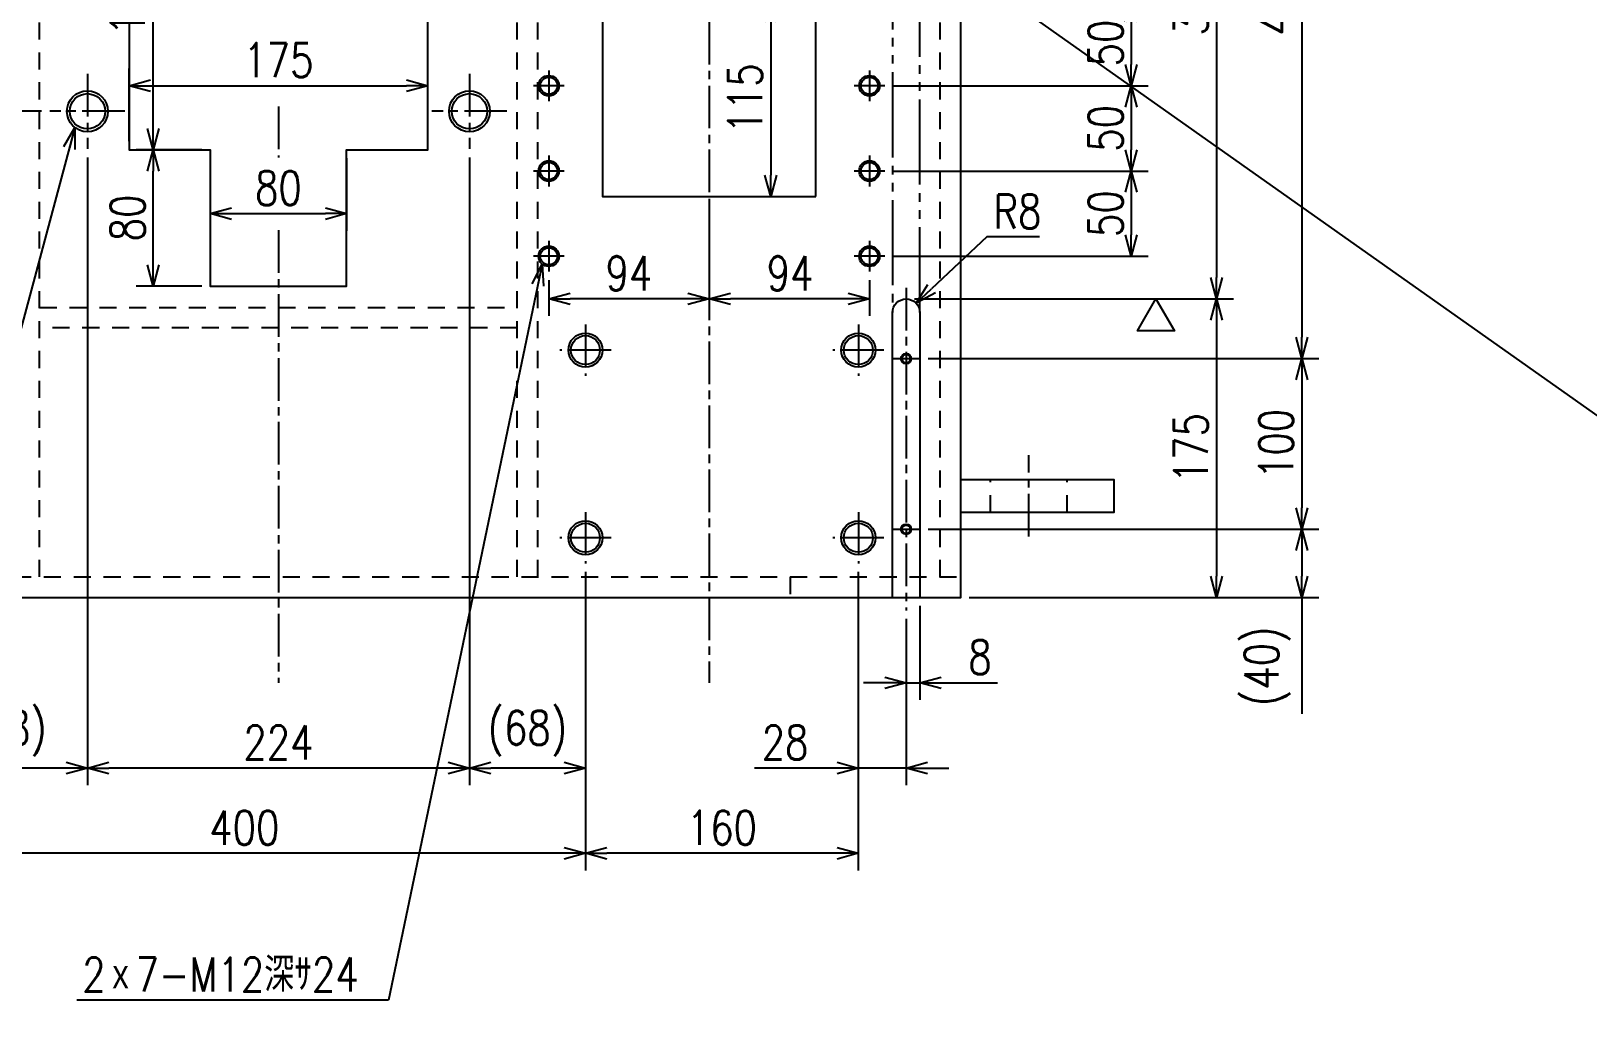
# Model space of a CAD drawing. Extents: x 0 to 4205, y 0 to 5940.
# Drawn here: x 732 to 1644, y 4416 to 5000 of the extents above; entities that cross this region are included whole.
import ezdxf

# ---------------------------------------------------------------- set-up
doc = ezdxf.new("R2010")
doc.units = 0
doc.header["$LTSCALE"] = 5
for name, pattern in [('GEN3A', [3.5, 2, -1.5]), ('GEN4A', [15, 10, -1, 1, -1, 1, -1]), ('GEN7A', [7.5, 5, -0.75, 1, -0.75])]:
    doc.linetypes.add(name, pattern=pattern)
doc.layers.get('0').update_dxf_attribs({"linetype": 'CONTINUOUS'})
doc.layers.get('DEFPOINTS').update_dxf_attribs({"linetype": 'CONTINUOUS'})
for name, color, linetype in [('2', 5, 'CONTINUOUS'), ('3A', 6, 'GEN3A'), ('4', 3, 'CONTINUOUS'), ('4A', 3, 'GEN4A'), ('5', 3, 'CONTINUOUS'), ('7A', 4, 'GEN7A'), ('8', 1, 'CONTINUOUS')]:
    doc.layers.add(name, color=color, linetype=linetype)
doc.styles.get("Standard").update_dxf_attribs({"font": 'romans.shx', "width": 0.8, "bigfont": 'extfont.shx'})
doc.dimstyles.new('GEN-ISO', dxfattribs={"dimscale": 5, "dimtxt": 4, "dimasz": 2.5, "dimexe": 2, "dimexo": 1, "dimgap": 1, "dimtad": 3, "dimdec": 3, "dimrnd": 0.001, "dimdsep": 46, "dimtxsty": 'Standard', "dimblk": 'OPEN30', "dimcen": 0, "dimclrt": 52, "dimadec": 0, "dimazin": 0, "dimtp": 0.1, "dimtm": 0.1, "dimtfac": 0.6, "dimtdec": 3, "dimtmove": 2, "dimatfit": 3, "dimldrblk": 'OPEN30', "dimfxl": 1, "dimarcsym": 0})
doc.dimstyles.new('GEN-ISO$4', dxfattribs={"dimscale": 5, "dimtxt": 4, "dimasz": 2.5, "dimexe": 2, "dimexo": 1, "dimgap": 1, "dimtad": 1, "dimtoh": 1, "dimdec": 3, "dimrnd": 0.001, "dimdsep": 46, "dimtxsty": 'Standard', "dimblk": 'OPEN30', "dimcen": 0, "dimclrt": 52, "dimadec": 0, "dimazin": 0, "dimtp": 0.1, "dimtm": 0.1, "dimtfac": 0.6, "dimtdec": 3, "dimtofl": 0, "dimtmove": 0, "dimatfit": 2, "dimldrblk": 'OPEN30', "dimfxl": 1, "dimarcsym": 0})

# ---------------------------------------------------------------- blocks, each defined once
blk = doc.blocks.new('_Open30')
at = {"color": 0, "linetype": 'ByBlock', "lineweight": -2}
for p, q in [((-1, 0.268), (0, 0)), ((0, 0), (-1, -0.268)), ((0, 0), (-1, 0))]:
    blk.add_line(p, q, dxfattribs=at)
blk = doc.blocks.new('*D297')
at = {"layer": '5', "color": 0, "lineweight": -2, "transparency": 16777216}
for p, q in [((831.57, 4930.65), (793.14, 4930.65)), ((803.14, 4863.15), (803.14, 4918.15)), ((831.57, 4850.65), (793.14, 4850.65))]:
    blk.add_line(p, q, dxfattribs=at)
at = {"layer": 'DEFPOINTS', "color": 0, "transparency": 16777216}
for p in [(803.14, 4930.65), (836.57, 4930.65), (836.57, 4850.65)]:
    blk.add_point(p, dxfattribs=at)
at = {"layer": '5', "color": 0, "lineweight": -2, "transparency": 16777216, "xscale": 12.5, "yscale": 12.5, "zscale": 12.5}
for p, rotation in [((803.14, 4930.65), 90), ((803.14, 4850.65), 270)]:
    blk.add_blockref('_Open30', p, dxfattribs=dict(at, rotation=rotation))
at = {"layer": '5', "color": 52, "transparency": 16777216, "insert": (788.14, 4890.65), "char_height": 20, "attachment_point": 5, "rotation": 90}
blk.add_mtext('80', dxfattribs=at)
blk = doc.blocks.new('*D298')
at = {"layer": '5', "color": 0, "lineweight": -2, "transparency": 16777216}
for p, q in [((831.57, 5105.65), (793.14, 5105.65)), ((803.14, 4943.15), (803.14, 5093.15))]:
    blk.add_line(p, q, dxfattribs=at)
at = {"layer": 'DEFPOINTS', "color": 0, "transparency": 16777216}
for p in [(803.14, 5105.65), (836.57, 5105.65), (836.57, 4930.65)]:
    blk.add_point(p, dxfattribs=at)
at = {"layer": '5', "color": 0, "lineweight": -2, "transparency": 16777216, "xscale": 12.5, "yscale": 12.5, "zscale": 12.5}
for p, rotation in [((803.14, 5105.65), 90), ((803.14, 4930.65), 270)]:
    blk.add_blockref('_Open30', p, dxfattribs=dict(at, rotation=rotation))
at = {"layer": '5', "color": 52, "transparency": 16777216, "insert": (788.14, 5018.15), "char_height": 20, "attachment_point": 5, "rotation": 90}
blk.add_mtext('175', dxfattribs=at)
blk = doc.blocks.new('*D300')
at = {"layer": '5', "color": 0, "lineweight": -2, "transparency": 16777216}
for p, q in [((836.57, 4925.65), (836.57, 4883.15)), ((916.57, 4925.65), (916.57, 4883.15)), ((849.07, 4893.15), (904.07, 4893.15))]:
    blk.add_line(p, q, dxfattribs=at)
at = {"layer": 'DEFPOINTS', "color": 0, "transparency": 16777216}
for p in [(836.57, 4930.65), (916.57, 4930.65), (916.57, 4893.15)]:
    blk.add_point(p, dxfattribs=at)
at = {"layer": '5', "color": 0, "lineweight": -2, "transparency": 16777216, "xscale": 12.5, "yscale": 12.5, "zscale": 12.5, "rotation": 180}
blk.add_blockref('_Open30', (836.57, 4893.15), dxfattribs=at)
at = {"layer": '5', "color": 0, "lineweight": -2, "transparency": 16777216, "xscale": 12.5, "yscale": 12.5, "zscale": 12.5}
blk.add_blockref('_Open30', (916.57, 4893.15), dxfattribs=at)
at = {"layer": '5', "color": 52, "transparency": 16777216, "insert": (876.57, 4908.15), "char_height": 20, "attachment_point": 5}
blk.add_mtext('80', dxfattribs=at)
blk = doc.blocks.new('*D301')
at = {"layer": '5', "color": 0, "lineweight": -2, "transparency": 16777216}
for p, q in [((789.07, 4935.65), (789.07, 4978.15)), ((964.07, 4935.65), (964.07, 4978.15)), ((801.57, 4968.15), (951.57, 4968.15))]:
    blk.add_line(p, q, dxfattribs=at)
at = {"layer": 'DEFPOINTS', "color": 0, "transparency": 16777216}
for p in [(964.07, 4968.15), (789.07, 4930.65), (964.07, 4930.65)]:
    blk.add_point(p, dxfattribs=at)
at = {"layer": '5', "color": 0, "lineweight": -2, "transparency": 16777216, "xscale": 12.5, "yscale": 12.5, "zscale": 12.5, "rotation": 180}
blk.add_blockref('_Open30', (789.07, 4968.15), dxfattribs=at)
at = {"layer": '5', "color": 0, "lineweight": -2, "transparency": 16777216, "xscale": 12.5, "yscale": 12.5, "zscale": 12.5}
blk.add_blockref('_Open30', (964.07, 4968.15), dxfattribs=at)
at = {"layer": '5', "color": 52, "transparency": 16777216, "insert": (876.57, 4983.15), "char_height": 20, "attachment_point": 5}
blk.add_mtext('175', dxfattribs=at)
blk = doc.blocks.new('*D302')
at = {"layer": '5', "color": 0, "lineweight": -2, "transparency": 16777216}
for p, q in [((764.57, 4926.15), (764.57, 4558.15)), ((988.57, 4926.15), (988.57, 4558.15)), ((976.07, 4568.15), (777.07, 4568.15))]:
    blk.add_line(p, q, dxfattribs=at)
at = {"layer": 'DEFPOINTS', "color": 0, "transparency": 16777216}
for p in [(764.57, 4931.15), (988.57, 4931.15), (764.57, 4568.15)]:
    blk.add_point(p, dxfattribs=at)
at = {"layer": '5', "color": 0, "lineweight": -2, "transparency": 16777216, "xscale": 12.5, "yscale": 12.5, "zscale": 12.5, "rotation": 180}
blk.add_blockref('_Open30', (764.57, 4568.15), dxfattribs=at)
at = {"layer": '5', "color": 0, "lineweight": -2, "transparency": 16777216, "xscale": 12.5, "yscale": 12.5, "zscale": 12.5}
blk.add_blockref('_Open30', (988.57, 4568.15), dxfattribs=at)
at = {"layer": '5', "color": 52, "transparency": 16777216, "insert": (876.57, 4583.15), "char_height": 20, "attachment_point": 5}
blk.add_mtext('224', dxfattribs=at)
blk = doc.blocks.new('*D220')
at = {"layer": '5', "color": 0, "lineweight": -2, "transparency": 16777216}
for p, q in [((1165.19, 5005.65), (1165.19, 4915.65)), ((1166.76, 4903.15), (1175.19, 4903.15))]:
    blk.add_line(p, q, dxfattribs=at)
at = {"layer": 'DEFPOINTS', "color": 0, "transparency": 16777216}
for p in [(1165.19, 5018.15), (1161.76, 4903.15), (1165.19, 4903.15)]:
    blk.add_point(p, dxfattribs=at)
at = {"layer": '5', "color": 0, "lineweight": -2, "transparency": 16777216, "xscale": 12.5, "yscale": 12.5, "zscale": 12.5}
for p, rotation in [((1165.19, 5018.15), 90), ((1165.19, 4903.15), 270)]:
    blk.add_blockref('_Open30', p, dxfattribs=dict(at, rotation=rotation))
at = {"layer": '5', "color": 52, "transparency": 16777216, "insert": (1150.19, 4960.65), "char_height": 20, "attachment_point": 5, "rotation": 90}
blk.add_mtext('115', dxfattribs=at)
blk = doc.blocks.new('*D221')
at = {"layer": '5', "color": 0, "lineweight": -2, "transparency": 16777216}
for p, q in [((1129.07, 4898.15), (1129.07, 4833.15)), ((1223.07, 4854.15), (1223.07, 4833.15)), ((1210.57, 4843.15), (1141.57, 4843.15))]:
    blk.add_line(p, q, dxfattribs=at)
at = {"layer": 'DEFPOINTS', "color": 0, "transparency": 16777216}
for p in [(1129.07, 4903.15), (1223.07, 4859.15), (1129.07, 4843.15)]:
    blk.add_point(p, dxfattribs=at)
at = {"layer": '5', "color": 0, "lineweight": -2, "transparency": 16777216, "xscale": 12.5, "yscale": 12.5, "zscale": 12.5, "rotation": 180}
blk.add_blockref('_Open30', (1129.07, 4843.15), dxfattribs=at)
at = {"layer": '5', "color": 0, "lineweight": -2, "transparency": 16777216, "xscale": 12.5, "yscale": 12.5, "zscale": 12.5}
blk.add_blockref('_Open30', (1223.07, 4843.15), dxfattribs=at)
at = {"layer": '5', "color": 52, "transparency": 16777216, "insert": (1176.57, 4858.15), "char_height": 20, "attachment_point": 5}
blk.add_mtext('94', dxfattribs=at)
blk = doc.blocks.new('*D222')
at = {"layer": '5', "color": 0, "lineweight": -2, "transparency": 16777216}
for p, q in [((1035.07, 4854.15), (1035.07, 4833.15)), ((1116.57, 4843.15), (1047.57, 4843.15))]:
    blk.add_line(p, q, dxfattribs=at)
at = {"layer": 'DEFPOINTS', "color": 0, "transparency": 16777216}
for p in [(1129.07, 4903.15), (1035.07, 4859.15), (1035.07, 4843.15)]:
    blk.add_point(p, dxfattribs=at)
at = {"layer": '5', "color": 0, "lineweight": -2, "transparency": 16777216, "xscale": 12.5, "yscale": 12.5, "zscale": 12.5, "rotation": 180}
blk.add_blockref('_Open30', (1035.07, 4843.15), dxfattribs=at)
at = {"layer": '5', "color": 0, "lineweight": -2, "transparency": 16777216, "xscale": 12.5, "yscale": 12.5, "zscale": 12.5}
blk.add_blockref('_Open30', (1129.07, 4843.15), dxfattribs=at)
at = {"layer": '5', "color": 52, "transparency": 16777216, "insert": (1082.07, 4858.15), "char_height": 20, "attachment_point": 5}
blk.add_mtext('94', dxfattribs=at)
blk = doc.blocks.new('*D233')
at = {"layer": '5', "color": 0, "lineweight": -2, "transparency": 16777216}
for p, q in [((1244.57, 4655.58), (1244.57, 4608.15)), ((1252.57, 4663.15), (1252.57, 4608.15)), ((1232.07, 4618.15), (1219.57, 4618.15)), ((1244.57, 4618.15), (1252.57, 4618.15)), ((1265.07, 4618.15), (1298.24, 4618.15))]:
    blk.add_line(p, q, dxfattribs=at)
at = {"layer": 'DEFPOINTS', "color": 0, "transparency": 16777216}
for p in [(1252.57, 4668.15), (1244.57, 4660.58), (1252.57, 4618.15)]:
    blk.add_point(p, dxfattribs=at)
at = {"layer": '5', "color": 0, "lineweight": -2, "transparency": 16777216, "xscale": 12.5, "yscale": 12.5, "zscale": 12.5}
blk.add_blockref('_Open30', (1244.57, 4618.15), dxfattribs=at)
at = {"layer": '5', "color": 0, "lineweight": -2, "transparency": 16777216, "xscale": 12.5, "yscale": 12.5, "zscale": 12.5, "rotation": 180}
blk.add_blockref('_Open30', (1252.57, 4618.15), dxfattribs=at)
at = {"layer": '5', "color": 52, "transparency": 16777216, "insert": (1287.91, 4633.15), "char_height": 20, "attachment_point": 5}
blk.add_mtext('8', dxfattribs=at)
blk = doc.blocks.new('*D234')
at = {"layer": '5', "color": 0, "lineweight": -2, "transparency": 16777216}
for p, q in [((1216.57, 4683.15), (1216.57, 4558.15)), ((1244.57, 4655.58), (1244.57, 4558.15)), ((1204.07, 4568.15), (1155.67, 4568.15)), ((1244.57, 4568.15), (1216.57, 4568.15)), ((1257.07, 4568.15), (1269.57, 4568.15))]:
    blk.add_line(p, q, dxfattribs=at)
at = {"layer": 'DEFPOINTS', "color": 0, "transparency": 16777216}
for p in [(1216.57, 4688.15), (1244.57, 4660.58), (1216.57, 4568.15)]:
    blk.add_point(p, dxfattribs=at)
at = {"layer": '5', "color": 0, "lineweight": -2, "transparency": 16777216, "xscale": 12.5, "yscale": 12.5, "zscale": 12.5}
blk.add_blockref('_Open30', (1216.57, 4568.15), dxfattribs=at)
at = {"layer": '5', "color": 0, "lineweight": -2, "transparency": 16777216, "xscale": 12.5, "yscale": 12.5, "zscale": 12.5, "rotation": 180}
blk.add_blockref('_Open30', (1244.57, 4568.15), dxfattribs=at)
at = {"layer": '5', "color": 52, "transparency": 16777216, "insert": (1173.62, 4583.15), "char_height": 20, "attachment_point": 5}
blk.add_mtext('28', dxfattribs=at)
blk = doc.blocks.new('*D235')
at = {"layer": '5', "color": 0, "lineweight": -2, "transparency": 16777216}
for p, q in [((1056.57, 4683.15), (1056.57, 4508.15)), ((1216.57, 4683.15), (1216.57, 4508.15)), ((1204.07, 4518.15), (1069.07, 4518.15))]:
    blk.add_line(p, q, dxfattribs=at)
at = {"layer": 'DEFPOINTS', "color": 0, "transparency": 16777216}
for p in [(1056.57, 4688.15), (1216.57, 4688.15), (1056.57, 4518.15)]:
    blk.add_point(p, dxfattribs=at)
at = {"layer": '5', "color": 0, "lineweight": -2, "transparency": 16777216, "xscale": 12.5, "yscale": 12.5, "zscale": 12.5, "rotation": 180}
blk.add_blockref('_Open30', (1056.57, 4518.15), dxfattribs=at)
at = {"layer": '5', "color": 0, "lineweight": -2, "transparency": 16777216, "xscale": 12.5, "yscale": 12.5, "zscale": 12.5}
blk.add_blockref('_Open30', (1216.57, 4518.15), dxfattribs=at)
at = {"layer": '5', "color": 52, "transparency": 16777216, "insert": (1136.57, 4533.15), "char_height": 20, "attachment_point": 5}
blk.add_mtext('160', dxfattribs=at)
blk = doc.blocks.new('*D236')
at = {"layer": '5', "color": 0, "lineweight": -2, "transparency": 16777216}
for p, q in [((656.57, 4683.15), (656.57, 4508.15)), ((1044.07, 4518.15), (669.07, 4518.15))]:
    blk.add_line(p, q, dxfattribs=at)
at = {"layer": 'DEFPOINTS', "color": 0, "transparency": 16777216}
for p in [(656.57, 4688.15), (1056.57, 4688.15), (656.57, 4518.15)]:
    blk.add_point(p, dxfattribs=at)
at = {"layer": '5', "color": 0, "lineweight": -2, "transparency": 16777216, "xscale": 12.5, "yscale": 12.5, "zscale": 12.5, "rotation": 180}
blk.add_blockref('_Open30', (656.57, 4518.15), dxfattribs=at)
at = {"layer": '5', "color": 0, "lineweight": -2, "transparency": 16777216, "xscale": 12.5, "yscale": 12.5, "zscale": 12.5}
blk.add_blockref('_Open30', (1056.57, 4518.15), dxfattribs=at)
at = {"layer": '5', "color": 52, "transparency": 16777216, "insert": (856.57, 4533.15), "char_height": 20, "attachment_point": 5}
blk.add_mtext('400', dxfattribs=at)
blk = doc.blocks.new('*D251')
at = {"layer": '5', "color": 0, "lineweight": -2, "transparency": 16777216}
for p, q in [((1376.57, 5005.65), (1376.57, 4980.65)), ((1237.07, 4968.15), (1386.57, 4968.15))]:
    blk.add_line(p, q, dxfattribs=at)
at = {"layer": 'DEFPOINTS', "color": 0, "transparency": 16777216}
for p in [(1301.57, 5018.15), (1232.07, 4968.15), (1376.57, 4968.15)]:
    blk.add_point(p, dxfattribs=at)
at = {"layer": '5', "color": 0, "lineweight": -2, "transparency": 16777216, "xscale": 12.5, "yscale": 12.5, "zscale": 12.5}
for p, rotation in [((1376.57, 5018.15), 90), ((1376.57, 4968.15), 270)]:
    blk.add_blockref('_Open30', p, dxfattribs=dict(at, rotation=rotation))
at = {"layer": '5', "color": 52, "transparency": 16777216, "insert": (1361.57, 4993.15), "char_height": 20, "attachment_point": 5, "rotation": 90}
blk.add_mtext('50', dxfattribs=at)
blk = doc.blocks.new('*D252')
at = {"layer": '5', "color": 0, "lineweight": -2, "transparency": 16777216}
for p, q in [((1376.57, 4955.65), (1376.57, 4930.65)), ((1237.07, 4918.15), (1386.57, 4918.15))]:
    blk.add_line(p, q, dxfattribs=at)
at = {"layer": 'DEFPOINTS', "color": 0, "transparency": 16777216}
for p in [(1232.07, 4968.15), (1232.07, 4918.15), (1376.57, 4918.15)]:
    blk.add_point(p, dxfattribs=at)
at = {"layer": '5', "color": 0, "lineweight": -2, "transparency": 16777216, "xscale": 12.5, "yscale": 12.5, "zscale": 12.5}
for p, rotation in [((1376.57, 4968.15), 90), ((1376.57, 4918.15), 270)]:
    blk.add_blockref('_Open30', p, dxfattribs=dict(at, rotation=rotation))
at = {"layer": '5', "color": 52, "transparency": 16777216, "insert": (1361.57, 4943.15), "char_height": 20, "attachment_point": 5, "rotation": 90}
blk.add_mtext('50', dxfattribs=at)
blk = doc.blocks.new('*D253')
at = {"layer": '5', "color": 0, "lineweight": -2, "transparency": 16777216}
for p, q in [((1376.57, 4905.65), (1376.57, 4880.65)), ((1237.07, 4868.15), (1386.57, 4868.15))]:
    blk.add_line(p, q, dxfattribs=at)
at = {"layer": 'DEFPOINTS', "color": 0, "transparency": 16777216}
for p in [(1232.07, 4918.15), (1232.07, 4868.15), (1376.57, 4868.15)]:
    blk.add_point(p, dxfattribs=at)
at = {"layer": '5', "color": 0, "lineweight": -2, "transparency": 16777216, "xscale": 12.5, "yscale": 12.5, "zscale": 12.5}
for p, rotation in [((1376.57, 4918.15), 90), ((1376.57, 4868.15), 270)]:
    blk.add_blockref('_Open30', p, dxfattribs=dict(at, rotation=rotation))
at = {"layer": '5', "color": 52, "transparency": 16777216, "insert": (1361.57, 4893.15), "char_height": 20, "attachment_point": 5, "rotation": 90}
blk.add_mtext('50', dxfattribs=at)
blk = doc.blocks.new('*D184')
at = {"layer": '5', "color": 0, "lineweight": -2, "transparency": 16777216}
for p, q in [((1426.57, 5180.65), (1426.57, 4855.65)), ((1249.57, 4843.15), (1436.57, 4843.15))]:
    blk.add_line(p, q, dxfattribs=at)
at = {"layer": 'DEFPOINTS', "color": 0, "transparency": 16777216}
for p in [(1244.57, 5193.15), (1244.57, 4843.15), (1426.57, 4843.15)]:
    blk.add_point(p, dxfattribs=at)
at = {"layer": '5', "color": 0, "lineweight": -2, "transparency": 16777216, "xscale": 12.5, "yscale": 12.5, "zscale": 12.5}
for p, rotation in [((1426.57, 5193.15), 90), ((1426.57, 4843.15), 270)]:
    blk.add_blockref('_Open30', p, dxfattribs=dict(at, rotation=rotation))
at = {"layer": '5', "color": 52, "transparency": 16777216, "insert": (1411.57, 5018.15), "char_height": 20, "attachment_point": 5, "rotation": 90}
blk.add_mtext('350', dxfattribs=at)
blk = doc.blocks.new('*D185')
at = {"layer": '5', "color": 0, "lineweight": -2, "transparency": 16777216}
for p, q in [((1426.57, 4830.65), (1426.57, 4680.65)), ((1281.57, 4668.15), (1436.57, 4668.15))]:
    blk.add_line(p, q, dxfattribs=at)
at = {"layer": 'DEFPOINTS', "color": 0, "transparency": 16777216}
for p in [(1244.57, 4843.15), (1276.57, 4668.15), (1426.57, 4668.15)]:
    blk.add_point(p, dxfattribs=at)
at = {"layer": '5', "color": 0, "lineweight": -2, "transparency": 16777216, "xscale": 12.5, "yscale": 12.5, "zscale": 12.5}
for p, rotation in [((1426.57, 4843.15), 90), ((1426.57, 4668.15), 270)]:
    blk.add_blockref('_Open30', p, dxfattribs=dict(at, rotation=rotation))
at = {"layer": '5', "color": 52, "transparency": 16777216, "insert": (1411.57, 4755.65), "char_height": 20, "attachment_point": 5, "rotation": 90}
blk.add_mtext('175', dxfattribs=at)
blk = doc.blocks.new('*D187')
at = {"layer": '5', "color": 0, "lineweight": -2, "transparency": 16777216}
for p, q in [((1476.57, 4795.65), (1476.57, 4720.65)), ((1257.57, 4708.15), (1486.57, 4708.15))]:
    blk.add_line(p, q, dxfattribs=at)
at = {"layer": 'DEFPOINTS', "color": 0, "transparency": 16777216}
for p in [(1252.57, 4808.15), (1252.57, 4708.15), (1476.57, 4708.15)]:
    blk.add_point(p, dxfattribs=at)
at = {"layer": '5', "color": 0, "lineweight": -2, "transparency": 16777216, "xscale": 12.5, "yscale": 12.5, "zscale": 12.5}
for p, rotation in [((1476.57, 4808.15), 90), ((1476.57, 4708.15), 270)]:
    blk.add_blockref('_Open30', p, dxfattribs=dict(at, rotation=rotation))
at = {"layer": '5', "color": 52, "transparency": 16777216, "insert": (1461.57, 4758.15), "char_height": 20, "attachment_point": 5, "rotation": 90}
blk.add_mtext('100', dxfattribs=at)
blk = doc.blocks.new('*D188')
at = {"layer": '5', "color": 0, "lineweight": -2, "transparency": 16777216}
for p, q in [((1257.57, 5228.15), (1486.57, 5228.15)), ((1476.57, 5215.65), (1476.57, 4820.65)), ((1257.57, 4808.15), (1486.57, 4808.15))]:
    blk.add_line(p, q, dxfattribs=at)
at = {"layer": 'DEFPOINTS', "color": 0, "transparency": 16777216}
for p in [(1252.57, 5228.15), (1252.57, 4808.15), (1476.57, 4808.15)]:
    blk.add_point(p, dxfattribs=at)
at = {"layer": '5', "color": 0, "lineweight": -2, "transparency": 16777216, "xscale": 12.5, "yscale": 12.5, "zscale": 12.5}
for p, rotation in [((1476.57, 5228.15), 90), ((1476.57, 4808.15), 270)]:
    blk.add_blockref('_Open30', p, dxfattribs=dict(at, rotation=rotation))
at = {"layer": '5', "color": 52, "transparency": 16777216, "insert": (1461.57, 5018.15), "char_height": 20, "attachment_point": 5, "rotation": 90}
blk.add_mtext('420', dxfattribs=at)
blk = doc.blocks.new('*D192')
at = {"layer": '5', "color": 0, "lineweight": -2, "transparency": 16777216}
for p, q in [((1291.95, 4879.46), (1259.55, 4849.15)), ((1322.85, 4879.46), (1291.95, 4879.46))]:
    blk.add_line(p, q, dxfattribs=at)
at = {"layer": 'DEFPOINTS', "color": 0, "transparency": 16777216}
for p in [(1250.42, 4840.61), (1244.57, 4835.15)]:
    blk.add_point(p, dxfattribs=at)
at = {"layer": '5', "color": 0, "lineweight": -2, "transparency": 16777216, "xscale": 12.5, "yscale": 12.5, "zscale": 12.5, "rotation": 223.0896927667163}
blk.add_blockref('_Open30', (1250.42, 4840.61), dxfattribs=at)
at = {"layer": '5', "color": 52, "transparency": 16777216, "insert": (1309.9, 4894.46), "char_height": 20, "attachment_point": 5}
blk.add_mtext('R8', dxfattribs=at)
blk = doc.blocks.new('*D193')
at = {"layer": '5', "color": 0, "lineweight": -2, "transparency": 16777216}
for p, q in [((737.57, 5083.15), (391.57, 5083.15)), ((401.57, 5070.65), (401.57, 4965.65)), ((737.57, 4953.15), (391.57, 4953.15))]:
    blk.add_line(p, q, dxfattribs=at)
at = {"layer": 'DEFPOINTS', "color": 0, "transparency": 16777216}
for p in [(742.57, 5083.15), (401.57, 4953.15), (742.57, 4953.15)]:
    blk.add_point(p, dxfattribs=at)
at = {"layer": '5', "color": 0, "lineweight": -2, "transparency": 16777216, "xscale": 12.5, "yscale": 12.5, "zscale": 12.5}
for p, rotation in [((401.57, 5083.15), 90), ((401.57, 4953.15), 270)]:
    blk.add_blockref('_Open30', p, dxfattribs=dict(at, rotation=rotation))
at = {"layer": '5', "color": 52, "transparency": 16777216, "insert": (386.57, 4993.15), "char_height": 20, "attachment_point": 5, "rotation": 90}
blk.add_mtext('130', dxfattribs=at)
blk = doc.blocks.new('*D259')
at = {"layer": '5', "color": 0, "lineweight": -2, "transparency": 16777216}
for p, q in [((1257.57, 4708.15), (1486.57, 4708.15)), ((1476.57, 4695.65), (1476.57, 4680.65)), ((1281.57, 4668.15), (1486.57, 4668.15)), ((1476.57, 4668.15), (1476.57, 4599.94))]:
    blk.add_line(p, q, dxfattribs=at)
at = {"layer": 'DEFPOINTS', "color": 0, "transparency": 16777216}
for p in [(1252.57, 4708.15), (1276.57, 4668.15), (1476.57, 4668.15)]:
    blk.add_point(p, dxfattribs=at)
at = {"layer": '5', "color": 0, "lineweight": -2, "transparency": 16777216, "xscale": 12.5, "yscale": 12.5, "zscale": 12.5}
for p, rotation in [((1476.57, 4708.15), 90), ((1476.57, 4668.15), 270)]:
    blk.add_blockref('_Open30', p, dxfattribs=dict(at, rotation=rotation))
at = {"layer": '5', "color": 52, "transparency": 16777216, "insert": (1456.34, 4627.79), "char_height": 20, "attachment_point": 5, "rotation": 90}
blk.add_mtext('(40)', dxfattribs=at)
blk = doc.blocks.new('*D261')
at = {"layer": '5', "color": 0, "lineweight": -2, "transparency": 16777216}
for p, q in [((988.57, 4926.15), (988.57, 4558.15)), ((1056.57, 4683.15), (1056.57, 4558.15)), ((1044.07, 4568.15), (1001.07, 4568.15))]:
    blk.add_line(p, q, dxfattribs=at)
at = {"layer": 'DEFPOINTS', "color": 0, "transparency": 16777216}
for p in [(988.57, 4931.15), (1056.57, 4688.15), (988.57, 4568.15)]:
    blk.add_point(p, dxfattribs=at)
at = {"layer": '5', "color": 0, "lineweight": -2, "transparency": 16777216, "xscale": 12.5, "yscale": 12.5, "zscale": 12.5, "rotation": 180}
blk.add_blockref('_Open30', (988.57, 4568.15), dxfattribs=at)
at = {"layer": '5', "color": 0, "lineweight": -2, "transparency": 16777216, "xscale": 12.5, "yscale": 12.5, "zscale": 12.5}
blk.add_blockref('_Open30', (1056.57, 4568.15), dxfattribs=at)
at = {"layer": '5', "color": 52, "transparency": 16777216, "insert": (1022.57, 4588.39), "char_height": 20, "attachment_point": 5}
blk.add_mtext('(68)', dxfattribs=at)
blk = doc.blocks.new('*D262')
at = {"layer": '5', "color": 0, "lineweight": -2, "transparency": 16777216}
for p, q in [((764.57, 4926.15), (764.57, 4558.15)), ((656.57, 4683.15), (656.57, 4558.15)), ((752.07, 4568.15), (669.07, 4568.15))]:
    blk.add_line(p, q, dxfattribs=at)
at = {"layer": 'DEFPOINTS', "color": 0, "transparency": 16777216}
for p in [(764.57, 4931.15), (656.57, 4688.15), (656.57, 4568.15)]:
    blk.add_point(p, dxfattribs=at)
at = {"layer": '5', "color": 0, "lineweight": -2, "transparency": 16777216, "xscale": 12.5, "yscale": 12.5, "zscale": 12.5, "rotation": 180}
blk.add_blockref('_Open30', (656.57, 4568.15), dxfattribs=at)
at = {"layer": '5', "color": 0, "lineweight": -2, "transparency": 16777216, "xscale": 12.5, "yscale": 12.5, "zscale": 12.5}
blk.add_blockref('_Open30', (764.57, 4568.15), dxfattribs=at)
at = {"layer": '5', "color": 52, "transparency": 16777216, "insert": (710.57, 4588.39), "char_height": 20, "attachment_point": 5}
blk.add_mtext('(108)', dxfattribs=at)

msp = doc.modelspace()

# ---------------------------------------------------------------- linework, layer by layer
at = {"layer": '2'}
for points in [[(476.5746, 4668.1495), (1276.5746, 4668.1495), (1276.5746, 5368.1495), (476.5746, 5368.1495)], [(1191.5746, 4903.1495), (1191.5746, 5203.1495), (1159.0746, 5203.1495), (1159.0746, 5253.1495), (1099.0746, 5253.1495), (1099.0746, 5203.1495), (1066.5746, 5203.1495), (1066.5746, 4903.1495)], [(916.5746, 5185.6495), (836.5746, 5185.6495), (836.5746, 5105.6495), (789.0746, 5105.6495), (789.0746, 4930.6495), (836.5746, 4930.6495), (836.5746, 4850.6495), (916.5746, 4850.6495), (916.5746, 4930.6495), (964.0746, 4930.6495), (964.0746, 5105.6495), (916.5746, 5105.6495)]]:
    msp.add_lwpolyline(points, close=True, dxfattribs=at)
msp.add_lwpolyline([(1236.5746, 4668.1495), (1236.5746, 4835.1495, -1), (1252.5746, 4835.1495), (1252.5746, 4668.1495)], format="xyb", dxfattribs=at)
msp.add_lwpolyline([(1276.5746, 4718.1495), (1366.5746, 4718.1495), (1366.5746, 4737.1495), (1276.5746, 4737.1495)], dxfattribs=at)
for centre, radius in [((1035.0746, 4968.1495), 5), ((1223.0746, 4968.1495), 5), ((764.5746, 4953.1495), 10.35), ((988.5746, 4953.1495), 10.35), ((1035.0746, 4918.1495), 5), ((1223.0746, 4918.1495), 5), ((1035.0746, 4868.1495), 5), ((1223.0746, 4868.1495), 5), ((1056.5746, 4813.1495), 8.5), ((1216.5746, 4813.1495), 8.5), ((1244.5746, 4808.1495), 2.45), ((1056.5746, 4703.1495), 8.5), ((1216.5746, 4703.1495), 8.5), ((1244.5746, 4708.1495), 2.45)]:
    msp.add_circle(centre, radius, dxfattribs=at)
at = {"layer": '3A'}
for p, q in [((1016.5746, 4680.1495), (1016.5746, 5356.1495)), ((1028.5746, 4680.1495), (1028.5746, 5356.1495)), ((1264.5746, 4680.1495), (1264.5746, 5356.1495)), ((736.5746, 4680.1495), (736.5746, 5299.2741)), ((736.5746, 4838.1495), (1016.5746, 4838.1495)), ((1016.5746, 4826.1495), (736.5746, 4826.1495)), ((1294.0746, 4718.1495), (1294.0746, 4737.1495)), ((1339.0746, 4718.1495), (1339.0746, 4737.1495)), ((476.5746, 4680.1495), (1276.5746, 4680.1495)), ((1176.5746, 4680.1495), (1176.5746, 4668.1495))]:
    msp.add_line(p, q, dxfattribs=at)
at = {"layer": '4'}
for centre, radius in [((1035.0746, 4968.1495), 6), ((1223.0746, 4968.1495), 6), ((764.5746, 4953.1495), 12), ((988.5746, 4953.1495), 12), ((1035.0746, 4918.1495), 6), ((1223.0746, 4918.1495), 6), ((1035.0746, 4868.1495), 6), ((1223.0746, 4868.1495), 6), ((1056.5746, 4813.1495), 10), ((1216.5746, 4813.1495), 10), ((1244.5746, 4808.1495), 3), ((1056.5746, 4703.1495), 10), ((1216.5746, 4703.1495), 10), ((1244.5746, 4708.1495), 3)]:
    msp.add_circle(centre, radius, dxfattribs=at)
at = {"layer": '4A'}
for p, q in [((1236.5746, 5201.1495), (1236.5746, 4835.1495)), ((1252.5746, 4835.1495), (1252.5746, 5201.1495))]:
    msp.add_line(p, q, dxfattribs=at)
at = {"layer": '7A'}
for p, q in [((1129.0746, 5080.6744), (1129.0746, 4618.1495)), ((764.5746, 4975.1495), (764.5746, 4931.1495)), ((988.5746, 4975.1495), (988.5746, 4931.1495)), ((1035.0746, 4977.1495), (1035.0746, 4959.1495)), ((1223.0746, 4977.1495), (1223.0746, 4959.1495)), ((1044.0746, 4968.1495), (1026.0746, 4968.1495)), ((1232.0746, 4968.1495), (1214.0746, 4968.1495)), ((786.5746, 4953.1495), (742.5746, 4953.1495)), ((876.5746, 4955.9112), (876.5746, 4926.0387)), ((1010.5746, 4953.1495), (966.5746, 4953.1495)), ((1035.0746, 4927.1495), (1035.0746, 4909.1495)), ((1223.0746, 4927.1495), (1223.0746, 4909.1495)), ((1044.0746, 4918.1495), (1026.0746, 4918.1495)), ((1232.0746, 4918.1495), (1214.0746, 4918.1495)), ((876.5746, 4883.5084), (876.5746, 4618.1495)), ((1035.0746, 4877.1495), (1035.0746, 4859.1495)), ((1223.0746, 4877.1495), (1223.0746, 4859.1495)), ((1044.0746, 4868.1495), (1026.0746, 4868.1495)), ((1232.0746, 4868.1495), (1214.0746, 4868.1495)), ((1244.5746, 4849.6815), (1244.5746, 4660.5846)), ((1056.5746, 4828.1495), (1056.5746, 4798.1495)), ((1216.5746, 4828.1495), (1216.5746, 4798.1495)), ((1071.5746, 4813.1495), (1041.5746, 4813.1495)), ((1231.5746, 4813.1495), (1201.5746, 4813.1495)), ((1236.5746, 4808.1495), (1252.5746, 4808.1495)), ((1316.5746, 4703.8645), (1316.5746, 4751.6051)), ((1056.5746, 4718.1495), (1056.5746, 4688.1495)), ((1216.5746, 4718.1495), (1216.5746, 4688.1495)), ((1071.5746, 4703.1495), (1041.5746, 4703.1495)), ((1231.5746, 4703.1495), (1201.5746, 4703.1495)), ((1236.5746, 4708.1495), (1252.5746, 4708.1495))]:
    msp.add_line(p, q, dxfattribs=at)
at = {"layer": '8'}
msp.add_line((0, 5940), (4205, 2970), dxfattribs=at)
msp.add_lwpolyline([(1391.0304, 4843.1495), (1401.8554, 4824.3995), (1380.2054, 4824.3995), (1391.0304, 4843.1495)], close=True, dxfattribs=at)

# ---------------------------------------------------------------- texts
at = {"layer": '5', "color": 52, "insert": (923.6641, 4447.0763), "char_height": 20, "attachment_point": 6}
msp.add_mtext('2ｘ7-M12深ｻ24', dxfattribs=at)

# ---------------------------------------------------------------- dimensions: what is measured, and where the dimension line sits
at = {"layer": '5'}
for base, p1, p2, override, picture, middle in [((1476.5746, 4808.1495), (1252.5746, 5228.1495), (1252.5746, 4808.1495), {"dimtp": 0.05, "dimtm": 0.05, "dimtmove": 0}, '*D188', (1461.5746, 5018.1495)), ((1426.5746, 4843.1495), (1244.5746, 5193.1495), (1244.5746, 4843.1495), {"dimse1": 1, "dimtp": 0.05, "dimtm": 0.05, "dimtmove": 1}, '*D184', (1411.5746, 5018.1495)), ((803.1352, 5105.6495), (836.5746, 4930.6495), (836.5746, 5105.6495), {"dimse1": 1, "dimtp": 0.05, "dimtm": 0.05, "dimtmove": 1}, '*D298', (788.1352, 5018.1495)), ((1165.1897, 4903.1495), (1165.1897, 5018.1495), (1161.764, 4903.1495), {"dimse1": 1, "dimtp": 0.05, "dimtm": 0.05, "dimtmove": 1}, '*D220', (1150.1897, 4960.6495)), ((1376.5746, 4968.1495), (1301.5746, 5018.1495), (1232.0746, 4968.1495), {"dimse1": 1, "dimtp": 0.05, "dimtm": 0.05, "dimtmove": 1}, '*D251', (1361.5746, 4993.1495)), ((1376.5746, 4918.1495), (1232.0746, 4968.1495), (1232.0746, 4918.1495), {"dimse1": 1, "dimtp": 0.05, "dimtm": 0.05, "dimtmove": 1}, '*D252', (1361.5746, 4943.1495)), ((803.1352, 4930.6495), (836.5746, 4850.6495), (836.5746, 4930.6495), {"dimtp": 0.05, "dimtm": 0.05, "dimtmove": 0}, '*D297', (788.1352, 4890.6495)), ((1376.5746, 4868.1495), (1232.0746, 4918.1495), (1232.0746, 4868.1495), {"dimse1": 1, "dimtp": 0.05, "dimtm": 0.05, "dimtmove": 1}, '*D253', (1361.5746, 4893.1495)), ((1426.5746, 4668.1495), (1244.5746, 4843.1495), (1276.5746, 4668.1495), {"dimse1": 1, "dimtp": 0.05, "dimtm": 0.05, "dimtmove": 1}, '*D185', (1411.5746, 4755.6495)), ((1476.5746, 4708.1495), (1252.5746, 4808.1495), (1252.5746, 4708.1495), {"dimse1": 1, "dimtp": 0.05, "dimtm": 0.05, "dimtmove": 1}, '*D187', (1461.5746, 4758.1495)), ((1476.5746, 4668.1495), (1252.5746, 4708.1495), (1276.5746, 4668.1495), {"dimpost": '(<>)', "dimtp": 0.027, "dimtm": 0, "dimtmove": 0}, '*D259', (1456.3365, 4627.7923))]:
    dim = msp.add_linear_dim(base=base, p1=p1, p2=p2, angle=90, dimstyle='GEN-ISO', override=override, dxfattribs=at)
    dim.commit()
    dim.dimension.update_dxf_attribs({"geometry": picture, "text_midpoint": middle})
dim = msp.add_linear_dim(base=(401.5746, 4953.1495), p1=(742.5746, 5083.1495), p2=(742.5746, 4953.1495), angle=90, dimstyle='GEN-ISO', override={"dimtad": 1, "dimtoh": 1, "dimtp": 0.05, "dimtm": 0.05, "dimtofl": 0, "dimtmove": 0}, dxfattribs=at)
dim.commit()
dim.dimension.update_dxf_attribs({"geometry": '*D193', "text_midpoint": (401.5746, 4993.1495), "dimtype": 160})
for base, p1, p2, override, picture, middle in [((964.0746, 4968.1495), (789.0746, 4930.6495), (964.0746, 4930.6495), {"dimtp": 0.05, "dimtm": 0.05, "dimtmove": 0}, '*D301', (876.5746, 4983.1495)), ((656.5746, 4568.1495), (764.5746, 4931.1495), (656.5746, 4688.1495), {"dimpost": '(<>)', "dimtp": 0.027, "dimtm": 0, "dimtmove": 0}, '*D262', (710.5746, 4588.3876)), ((764.5746, 4568.1495), (988.5746, 4931.1495), (764.5746, 4931.1495), {"dimtp": 0.05, "dimtm": 0.05, "dimtmove": 0}, '*D302', (876.5746, 4583.1495)), ((916.5746, 4893.1495), (836.5746, 4930.6495), (916.5746, 4930.6495), {"dimtp": 0.05, "dimtm": 0.05, "dimtmove": 0}, '*D300', (876.5746, 4908.1495)), ((988.5746, 4568.1495), (1056.5746, 4688.1495), (988.5746, 4931.1495), {"dimpost": '(<>)', "dimtp": 0.027, "dimtm": 0, "dimtmove": 0}, '*D261', (1022.5746, 4588.3876)), ((1035.0746, 4843.1495), (1129.0746, 4903.1495), (1035.0746, 4859.1495), {"dimse1": 1, "dimtp": 0.05, "dimtm": 0.05, "dimtmove": 1}, '*D222', (1082.0746, 4858.1495)), ((656.5746, 4518.1495), (1056.5746, 4688.1495), (656.5746, 4688.1495), {"dimse1": 1, "dimtp": 0.05, "dimtm": 0.05, "dimtmove": 1}, '*D236', (856.5746, 4533.1495)), ((1056.5746, 4518.1495), (1216.5746, 4688.1495), (1056.5746, 4688.1495), {"dimtp": 0.05, "dimtm": 0.05, "dimtmove": 0}, '*D235', (1136.5746, 4533.1495)), ((1216.5746, 4568.1495), (1244.5746, 4660.5846), (1216.5746, 4688.1495), {"dimtp": 0.05, "dimtm": 0.05, "dimtmove": 0}, '*D234', (1173.6222, 4583.1495)), ((1252.5746, 4618.1495), (1244.5746, 4660.5846), (1252.5746, 4668.1495), {"dimtp": 0.05, "dimtm": 0.05, "dimtmove": 0}, '*D233', (1287.908, 4633.1495))]:
    dim = msp.add_linear_dim(base=base, p1=p1, p2=p2, dimstyle='GEN-ISO', override=override, dxfattribs=at)
    dim.commit()
    dim.dimension.update_dxf_attribs({"geometry": picture, "text_midpoint": middle})
dim = msp.add_linear_dim(base=(1129.0746, 4843.1495), p1=(1223.0746, 4859.1495), p2=(1129.0746, 4903.1495), dimstyle='GEN-ISO', override={"dimtp": 0.05, "dimtm": 0.05, "dimtmove": 0}, dxfattribs=at)
dim.commit()
dim.dimension.update_dxf_attribs({"geometry": '*D221', "text_midpoint": (1176.5746, 4843.1495), "dimtype": 160})
dim = msp.add_radius_dim(center=(1244.5746, 4835.1495), mpoint=(1250.4169, 4840.6146), dimstyle='GEN-ISO$4', override={"dimtp": 0.05, "dimtm": 0.05, "dimatfit": 3}, dxfattribs=at)
dim.commit()
dim.dimension.update_dxf_attribs({"geometry": '*D192', "text_midpoint": (1309.9002, 4879.4645), "dimtype": 164})

# ---------------------------------------------------------------- leaders
at = {"layer": '5', "annotation_type": 0, "has_hookline": 1, "hookline_direction": 1}
for points, text_width in [([(757.2539, 4943.6413), (619.901, 4432.7651), (607.401, 4432.7651)], 112), ([(1031.1823, 4863.5833), (941.1641, 4432.0763), (928.6641, 4432.0763)], 165.3333)]:
    msp.add_leader(points, dimstyle='GEN-ISO', override={"dimpost": '(<>)', "dimtp": 0.027, "dimtm": 0}, dxfattribs=dict(at, text_width=text_width))

doc.saveas('drawing.dxf')
